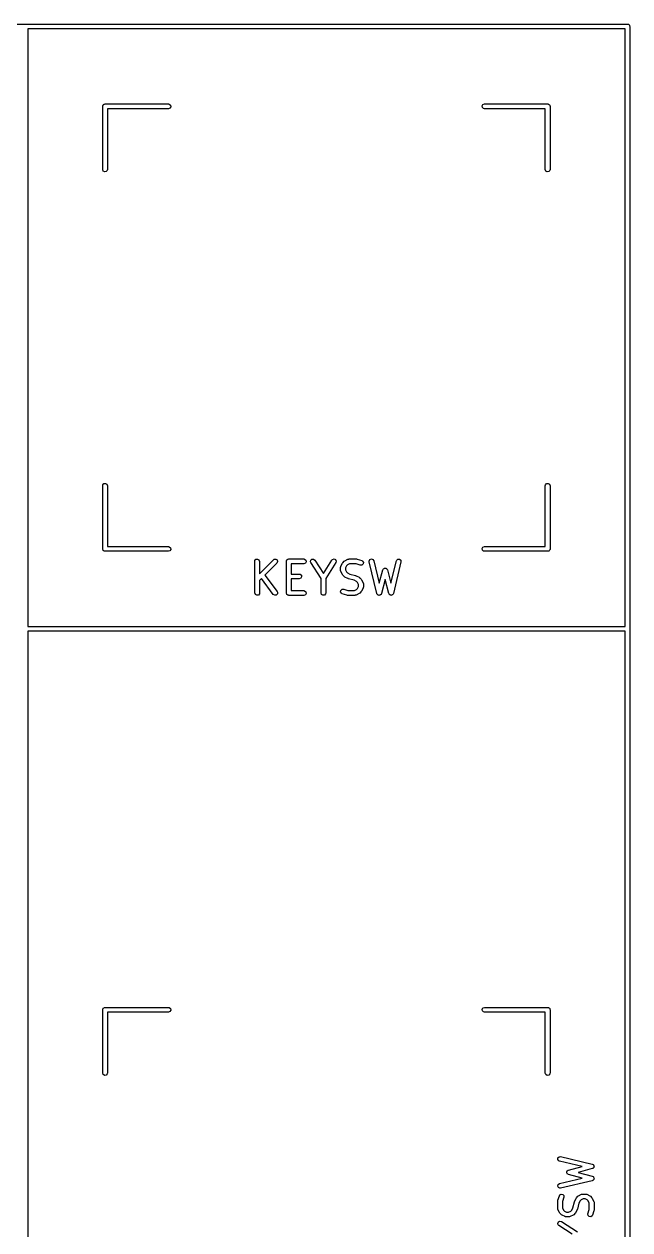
# Model space of a CAD drawing. Extents: x 382 to 810, y -162 to 0.
# Drawn here: x 438.91 to 458.07, y -102.29 to -64.15 of the extents above; entities that cross this region are included whole.
import ezdxf

# ---------------------------------------------------------------- set-up
doc = ezdxf.new("R2010")
doc.units = 0
doc.layers.add('BLACK', color=7, linetype='CONTINUOUS')

msp = doc.modelspace()

# ---------------------------------------------------------------- linework, layer by layer
at = {"layer": 'BLACK', "linetype": 'CONTINUOUS'}
for p, q in [((419.893, -64.1495), (438.943, -64.1495)), ((438.943, -64.1495), (457.993, -64.1495)), ((439.018, -64.2995), (439.018, -83.1995)), ((457.918, -64.2995), (439.018, -64.2995)), ((457.918, -83.1995), (457.918, -64.2995)), ((457.993, -64.1495), (458.003, -64.1512)), ((458.003, -64.1512), (458.006, -64.1506)), ((458.006, -64.1506), (458.009, -64.1523)), ((458.009, -64.1523), (458.019, -64.154)), ((458.019, -64.154), (458.034, -64.1665)), ((458.034, -64.1665), (458.05, -64.1763)), ((458.05, -64.1763), (458.053, -64.1826)), ((458.053, -64.1826), (458.058, -64.187)), ((458.058, -64.187), (458.061, -64.2062)), ((458.061, -64.2062), (458.068, -64.2245)), ((458.068, -64.2245), (458.068, -83.2745)), ((441.393, -66.7495), (441.395, -66.7397)), ((441.394, -66.7365), (441.396, -66.7336)), ((441.395, -66.7397), (441.394, -66.7365)), ((441.396, -66.7336), (441.398, -66.7238)), ((441.398, -66.7238), (441.41, -66.7089)), ((441.41, -66.7089), (441.42, -66.692)), ((441.42, -66.692), (441.426, -66.6897)), ((441.426, -66.6897), (441.43, -66.6845)), ((441.43, -66.6845), (441.45, -66.6812)), ((441.45, -66.6812), (441.468, -66.6745)), ((441.468, -66.6745), (443.468, -66.6745)), ((443.468, -66.6745), (443.494, -66.679)), ((443.494, -66.679), (443.533, -66.712)), ((443.533, -66.712), (443.542, -66.7625)), ((453.394, -66.7365), (453.42, -66.692)), ((453.403, -66.787), (453.394, -66.7365)), ((453.42, -66.692), (453.468, -66.6745)), ((453.468, -66.6745), (455.468, -66.6745)), ((455.468, -66.6745), (455.478, -66.6762)), ((455.478, -66.6762), (455.481, -66.6756)), ((455.481, -66.6756), (455.484, -66.6773)), ((455.484, -66.6773), (455.494, -66.679)), ((455.494, -66.679), (455.509, -66.6915)), ((455.509, -66.6915), (455.525, -66.7013)), ((455.525, -66.7013), (455.528, -66.7076)), ((455.528, -66.7076), (455.533, -66.712)), ((455.533, -66.712), (455.536, -66.7312)), ((455.536, -66.7312), (455.543, -66.7495)), ((441.393, -68.7495), (441.393, -66.7495)), ((443.468, -66.8245), (441.543, -66.8245)), ((441.543, -66.8245), (441.543, -68.7495)), ((443.516, -66.8069), (443.468, -66.8245)), ((443.542, -66.7625), (443.516, -66.8069)), ((453.442, -66.82), (453.403, -66.787)), ((453.468, -66.8245), (453.442, -66.82)), ((455.393, -66.8245), (453.468, -66.8245)), ((455.393, -68.7495), (455.393, -66.8245)), ((455.543, -66.7495), (455.543, -68.7495)), ((441.411, -68.7977), (441.393, -68.7495)), ((441.455, -68.8234), (441.411, -68.7977)), ((441.505, -68.8144), (441.455, -68.8234)), ((441.538, -68.7751), (441.505, -68.8144)), ((441.543, -68.7495), (441.538, -68.7751)), ((455.411, -68.7977), (455.393, -68.7495)), ((455.455, -68.8234), (455.411, -68.7977)), ((455.505, -68.8144), (455.455, -68.8234)), ((455.538, -68.7751), (455.505, -68.8144)), ((455.543, -68.7495), (455.538, -68.7751)), ((441.393, -78.7495), (441.398, -78.7238)), ((441.393, -80.7495), (441.393, -78.7495)), ((441.398, -78.7238), (441.43, -78.6845)), ((441.43, -78.6845), (441.481, -78.6756)), ((441.481, -78.6756), (441.525, -78.7013)), ((441.525, -78.7013), (441.543, -78.7495)), ((441.543, -78.7495), (441.543, -80.6745)), ((455.393, -78.7495), (455.398, -78.7238)), ((455.393, -80.6745), (455.393, -78.7495)), ((455.398, -78.7238), (455.43, -78.6845)), ((455.43, -78.6845), (455.481, -78.6756)), ((455.481, -78.6756), (455.525, -78.7013)), ((455.525, -78.7013), (455.543, -78.7495)), ((455.543, -78.7495), (455.543, -80.7495)), ((441.4, -80.7678), (441.393, -80.7495)), ((441.403, -80.787), (441.4, -80.7678)), ((441.408, -80.7913), (441.403, -80.787)), ((441.411, -80.7977), (441.408, -80.7913)), ((441.427, -80.8074), (441.411, -80.7977)), ((441.442, -80.82), (441.427, -80.8074)), ((441.452, -80.8217), (441.442, -80.82)), ((441.455, -80.8234), (441.452, -80.8217)), ((441.458, -80.8228), (441.455, -80.8234)), ((441.468, -80.8245), (441.458, -80.8228)), ((443.468, -80.8245), (441.468, -80.8245)), ((441.543, -80.6745), (443.468, -80.6745)), ((443.468, -80.6745), (443.494, -80.679)), ((443.516, -80.8069), (443.468, -80.8245)), ((443.494, -80.679), (443.533, -80.712)), ((443.542, -80.7625), (443.516, -80.8069)), ((443.533, -80.712), (443.542, -80.7625)), ((453.394, -80.7365), (453.42, -80.692)), ((453.403, -80.787), (453.394, -80.7365)), ((453.442, -80.82), (453.403, -80.787)), ((453.42, -80.692), (453.468, -80.6745)), ((453.468, -80.8245), (453.442, -80.82)), ((453.468, -80.6745), (455.393, -80.6745)), ((455.468, -80.8245), (453.468, -80.8245)), ((455.486, -80.8178), (455.468, -80.8245)), ((455.505, -80.8144), (455.486, -80.8178)), ((455.51, -80.8093), (455.505, -80.8144)), ((455.516, -80.8069), (455.51, -80.8093)), ((455.526, -80.7901), (455.516, -80.8069)), ((455.538, -80.7751), (455.526, -80.7901)), ((455.54, -80.7654), (455.538, -80.7751)), ((455.542, -80.7625), (455.54, -80.7654)), ((455.543, -80.7495), (455.541, -80.7592)), ((455.541, -80.7592), (455.542, -80.7625)), ((446.203, -81.1418), (446.207, -81.1162)), ((446.203, -82.1418), (446.203, -81.1418)), ((446.207, -81.1162), (446.24, -81.0769)), ((446.24, -81.0769), (446.291, -81.0679)), ((446.291, -81.0679), (446.335, -81.0936)), ((446.335, -81.0936), (446.353, -81.1418)), ((446.353, -81.5322), (446.796, -81.0888)), ((446.353, -81.1418), (446.353, -81.5322)), ((446.902, -81.1948), (446.519, -81.5774)), ((446.796, -81.0888), (446.817, -81.0738)), ((446.817, -81.0738), (446.868, -81.0694)), ((446.868, -81.0694), (446.91, -81.0988)), ((446.924, -81.1483), (446.902, -81.1948)), ((446.91, -81.0988), (446.924, -81.1483)), ((447.203, -81.1418), (447.204, -81.1321)), ((447.203, -82.1418), (447.203, -81.1418)), ((447.204, -81.1288), (447.205, -81.1259)), ((447.204, -81.1321), (447.204, -81.1288)), ((447.205, -81.1259), (447.207, -81.1162)), ((447.207, -81.1162), (447.22, -81.1012)), ((447.22, -81.1012), (447.229, -81.0844)), ((447.229, -81.0844), (447.236, -81.082)), ((447.236, -81.082), (447.24, -81.0769)), ((447.24, -81.0769), (447.259, -81.0735)), ((447.259, -81.0735), (447.278, -81.0668)), ((447.278, -81.0668), (447.754, -81.0668)), ((447.754, -81.2168), (447.353, -81.2168)), ((447.353, -81.2168), (447.353, -81.543)), ((447.754, -81.0668), (447.779, -81.0713)), ((447.802, -81.1993), (447.754, -81.2168)), ((447.779, -81.0713), (447.819, -81.1043)), ((447.828, -81.1548), (447.802, -81.1993)), ((447.819, -81.1043), (447.828, -81.1548)), ((447.966, -81.158), (447.973, -81.1071)), ((447.976, -81.1821), (447.966, -81.158)), ((447.973, -81.1071), (448.011, -81.0725)), ((448.298, -81.6875), (447.976, -81.1821)), ((448.011, -81.0725), (448.062, -81.0703)), ((448.062, -81.0703), (448.103, -81.1015)), ((448.103, -81.1015), (448.373, -81.5259)), ((448.373, -81.5259), (448.643, -81.1015)), ((448.769, -81.1821), (448.448, -81.6875)), ((448.643, -81.1015), (448.66, -81.0823)), ((448.66, -81.0823), (448.709, -81.0669)), ((448.709, -81.0669), (448.757, -81.0865)), ((448.757, -81.0865), (448.78, -81.132)), ((448.78, -81.132), (448.769, -81.1821)), ((448.925, -81.2987), (448.972, -81.2035)), ((448.972, -81.2035), (448.986, -81.1855)), ((448.986, -81.184), (449.034, -81.1364)), ((448.986, -81.1855), (448.986, -81.184)), ((449.034, -81.1364), (449.052, -81.1235)), ((449.052, -81.1235), (449.053, -81.1223)), ((449.053, -81.1223), (449.149, -81.0747)), ((449.2, -81.2168), (449.131, -81.2511)), ((449.149, -81.0747), (449.174, -81.0673)), ((449.174, -81.0673), (449.178, -81.0683)), ((449.178, -81.0683), (449.182, -81.0668)), ((449.182, -81.0668), (449.42, -81.0668)), ((449.408, -81.2168), (449.2, -81.2168)), ((449.54, -81.2606), (449.408, -81.2168)), ((449.42, -81.0668), (449.442, -81.0707)), ((449.442, -81.0707), (449.444, -81.0707)), ((449.444, -81.0707), (449.587, -81.1183)), ((449.587, -81.1183), (449.61, -81.1307)), ((449.629, -81.2251), (449.591, -81.2592)), ((449.61, -81.1307), (449.637, -81.1744)), ((449.637, -81.1744), (449.629, -81.2251)), ((449.822, -81.1332), (449.845, -81.0873)), ((449.824, -81.1592), (449.822, -81.1332)), ((450.062, -82.1592), (449.824, -81.1592)), ((449.845, -81.0873), (449.892, -81.0669)), ((449.892, -81.0669), (449.941, -81.0816)), ((449.941, -81.0816), (449.97, -81.1244)), ((449.97, -81.1244), (450.139, -81.8353)), ((450.511, -81.8353), (450.681, -81.1244)), ((450.827, -81.1592), (450.589, -82.1592)), ((450.681, -81.1244), (450.691, -81.1005)), ((450.691, -81.1005), (450.732, -81.0699)), ((450.732, -81.0699), (450.783, -81.073)), ((450.783, -81.073), (450.821, -81.1082)), ((450.821, -81.1082), (450.827, -81.1592)), ((446.519, -81.5774), (446.909, -82.0968)), ((447.353, -81.543), (447.611, -81.543)), ((447.611, -81.543), (447.637, -81.5475)), ((447.637, -81.5475), (447.676, -81.5805)), ((447.676, -81.5805), (447.685, -81.631)), ((448.917, -81.3323), (448.921, -81.3066)), ((448.917, -81.4275), (448.917, -81.3323)), ((448.918, -81.4317), (448.917, -81.4275)), ((448.917, -81.4361), (448.918, -81.4317)), ((448.925, -81.4611), (448.917, -81.4361)), ((448.921, -81.3066), (448.924, -81.3032)), ((448.924, -81.3032), (448.925, -81.2987)), ((448.972, -81.5563), (448.925, -81.4611)), ((448.974, -81.5574), (448.972, -81.5563)), ((448.986, -81.5758), (448.974, -81.5574)), ((449.034, -81.6234), (448.986, -81.5758)), ((449.101, -81.2815), (449.067, -81.35)), ((449.067, -81.35), (449.067, -81.4098)), ((449.067, -81.4098), (449.101, -81.4783)), ((449.131, -81.2511), (449.101, -81.2815)), ((449.101, -81.4783), (449.131, -81.5087)), ((449.131, -81.5087), (449.208, -81.5472)), ((449.208, -81.5472), (449.391, -81.5929)), ((449.391, -81.5929), (449.403, -81.5981)), ((449.403, -81.5981), (449.406, -81.5985)), ((449.406, -81.5985), (449.502, -81.6462)), ((449.591, -81.2592), (449.54, -81.2606)), ((450.139, -81.8353), (450.253, -81.4082)), ((450.253, -81.4082), (450.264, -81.3846)), ((450.264, -81.3846), (450.269, -81.3806)), ((450.269, -81.3806), (450.272, -81.3744)), ((450.272, -81.3744), (450.29, -81.3662)), ((450.29, -81.3662), (450.306, -81.3551)), ((450.306, -81.3551), (450.312, -81.3557)), ((450.312, -81.3557), (450.319, -81.3528)), ((450.319, -81.3528), (450.337, -81.3578)), ((450.337, -81.3578), (450.357, -81.3595)), ((450.357, -81.3595), (450.362, -81.3644)), ((450.362, -81.3644), (450.368, -81.3661)), ((450.368, -81.3661), (450.379, -81.382)), ((450.379, -81.382), (450.393, -81.3957)), ((450.393, -81.3957), (450.394, -81.4026)), ((450.394, -81.4026), (450.398, -81.4082)), ((450.398, -81.4082), (450.511, -81.8353)), ((446.412, -81.6846), (446.353, -81.7443)), ((446.353, -81.7443), (446.353, -82.1418)), ((446.789, -82.1868), (446.412, -81.6846)), ((447.611, -81.693), (447.353, -81.693)), ((447.353, -81.693), (447.353, -82.0668)), ((447.659, -81.6755), (447.611, -81.693)), ((447.685, -81.631), (447.659, -81.6755)), ((448.298, -82.1418), (448.298, -81.6875)), ((448.448, -81.6875), (448.448, -82.1418)), ((449.035, -81.6241), (449.034, -81.6234)), ((449.053, -81.6375), (449.035, -81.6241)), ((449.149, -81.6851), (449.053, -81.6375)), ((449.152, -81.6855), (449.149, -81.6851)), ((449.164, -81.6908), (449.152, -81.6855)), ((449.347, -81.7364), (449.164, -81.6908)), ((449.424, -81.7749), (449.347, -81.7364)), ((449.454, -81.8053), (449.424, -81.7749)), ((449.488, -81.8738), (449.454, -81.8053)), ((449.454, -82.0021), (449.488, -81.9336)), ((449.488, -81.9336), (449.488, -81.8738)), ((449.502, -81.6462), (449.52, -81.6595)), ((449.52, -81.6595), (449.521, -81.6602)), ((449.521, -81.6602), (449.569, -81.7078)), ((449.569, -81.7078), (449.582, -81.7262)), ((449.582, -81.7262), (449.583, -81.7273)), ((449.583, -81.7273), (449.63, -81.8226)), ((449.63, -81.9849), (449.583, -82.0801)), ((449.63, -81.8226), (449.638, -81.8475)), ((449.631, -81.9804), (449.63, -81.9849)), ((449.634, -81.977), (449.631, -81.9804)), ((449.638, -81.9513), (449.634, -81.977)), ((449.638, -81.8475), (449.637, -81.8519)), ((449.637, -81.8519), (449.638, -81.8561)), ((449.638, -81.8561), (449.638, -81.9513)), ((450.325, -81.7186), (450.207, -82.1611)), ((450.443, -82.1611), (450.325, -81.7186)), ((446.22, -82.19), (446.203, -82.1418)), ((446.264, -82.2157), (446.22, -82.19)), ((446.315, -82.2068), (446.264, -82.2157)), ((446.348, -82.1675), (446.315, -82.2068)), ((446.353, -82.1418), (446.348, -82.1675)), ((446.832, -82.2148), (446.789, -82.1868)), ((446.883, -82.2087), (446.832, -82.2148)), ((446.918, -82.1713), (446.883, -82.2087)), ((446.909, -82.0968), (446.921, -82.12)), ((446.921, -82.12), (446.918, -82.1713)), ((447.209, -82.1601), (447.203, -82.1418)), ((447.213, -82.1793), (447.209, -82.1601)), ((447.218, -82.1837), (447.213, -82.1793)), ((447.22, -82.19), (447.218, -82.1837)), ((447.237, -82.1998), (447.22, -82.19)), ((447.252, -82.2123), (447.237, -82.1998)), ((447.262, -82.214), (447.252, -82.2123)), ((447.264, -82.2157), (447.262, -82.214)), ((447.268, -82.2151), (447.264, -82.2157)), ((447.278, -82.2168), (447.268, -82.2151)), ((447.754, -82.2168), (447.278, -82.2168)), ((447.353, -82.0668), (447.754, -82.0668)), ((447.754, -82.0668), (447.779, -82.0713)), ((447.802, -82.1993), (447.754, -82.2168)), ((447.779, -82.0713), (447.819, -82.1043)), ((447.828, -82.1548), (447.802, -82.1993)), ((447.819, -82.1043), (447.828, -82.1548)), ((448.315, -82.19), (448.298, -82.1418)), ((448.36, -82.2157), (448.315, -82.19)), ((448.41, -82.2068), (448.36, -82.2157)), ((448.443, -82.1675), (448.41, -82.2068)), ((448.448, -82.1418), (448.443, -82.1675)), ((448.918, -82.1092), (448.926, -82.0585)), ((448.945, -82.1529), (448.918, -82.1092)), ((448.926, -82.0585), (448.964, -82.0244)), ((448.968, -82.1653), (448.945, -82.1529)), ((448.964, -82.0244), (449.016, -82.023)), ((449.111, -82.213), (448.968, -82.1653)), ((449.016, -82.023), (449.147, -82.0668)), ((449.113, -82.2129), (449.111, -82.213)), ((449.135, -82.2168), (449.113, -82.2129)), ((449.373, -82.2168), (449.135, -82.2168)), ((449.147, -82.0668), (449.355, -82.0668)), ((449.355, -82.0668), (449.424, -82.0326)), ((449.377, -82.2153), (449.373, -82.2168)), ((449.381, -82.2163), (449.377, -82.2153)), ((449.406, -82.2089), (449.381, -82.2163)), ((449.502, -82.1613), (449.406, -82.2089)), ((449.424, -82.0326), (449.454, -82.0021)), ((449.503, -82.1601), (449.502, -82.1613)), ((449.521, -82.1472), (449.503, -82.1601)), ((449.569, -82.0996), (449.521, -82.1472)), ((449.583, -82.0801), (449.569, -82.0981)), ((449.569, -82.0981), (449.569, -82.0996)), ((450.066, -82.1657), (450.062, -82.1592)), ((450.067, -82.1736), (450.066, -82.1657)), ((450.08, -82.1866), (450.067, -82.1736)), ((450.09, -82.202), (450.08, -82.1866)), ((450.097, -82.2043), (450.09, -82.202)), ((450.103, -82.2098), (450.097, -82.2043)), ((450.121, -82.2114), (450.103, -82.2098)), ((450.139, -82.2167), (450.121, -82.2114)), ((450.146, -82.2136), (450.139, -82.2167)), ((450.154, -82.2142), (450.146, -82.2136)), ((450.169, -82.2036), (450.154, -82.2142)), ((450.186, -82.1963), (450.169, -82.2036)), ((450.19, -82.1893), (450.186, -82.1963)), ((450.196, -82.1848), (450.19, -82.1893)), ((450.207, -82.1611), (450.196, -82.1848)), ((450.448, -82.1676), (450.443, -82.1611)), ((450.449, -82.1754), (450.448, -82.1676)), ((450.462, -82.1881), (450.449, -82.1754)), ((450.473, -82.2032), (450.462, -82.1881)), ((450.48, -82.2052), (450.473, -82.2032)), ((450.486, -82.2106), (450.48, -82.2052)), ((450.504, -82.2117), (450.486, -82.2106)), ((450.522, -82.2165), (450.504, -82.2117)), ((450.529, -82.2132), (450.522, -82.2165)), ((450.537, -82.2137), (450.529, -82.2132)), ((450.552, -82.2027), (450.537, -82.2137)), ((450.569, -82.1949), (450.552, -82.2027)), ((450.572, -82.1878), (450.569, -82.1949)), ((450.578, -82.1831), (450.572, -82.1878)), ((450.589, -82.1592), (450.578, -82.1831)), ((439.018, -83.1995), (457.918, -83.1995)), ((439.018, -83.3495), (439.018, -121.299)), ((457.918, -83.3495), (439.018, -83.3495)), ((457.918, -121.299), (457.918, -83.3495)), ((458.068, -83.2745), (458.068, -121.374)), ((441.393, -95.3245), (441.395, -95.3147)), ((441.393, -97.3245), (441.393, -95.3245)), ((441.394, -95.3115), (441.396, -95.3086)), ((441.395, -95.3147), (441.394, -95.3115)), ((441.396, -95.3086), (441.398, -95.2988)), ((441.398, -95.2988), (441.41, -95.2839)), ((441.41, -95.2839), (441.42, -95.267)), ((441.42, -95.267), (441.426, -95.2647)), ((441.426, -95.2647), (441.43, -95.2595)), ((441.43, -95.2595), (441.45, -95.2562)), ((441.45, -95.2562), (441.468, -95.2495)), ((441.468, -95.2495), (443.468, -95.2495)), ((443.468, -95.2495), (443.494, -95.254)), ((443.494, -95.254), (443.533, -95.287)), ((443.542, -95.3375), (443.516, -95.3819)), ((443.533, -95.287), (443.542, -95.3375)), ((453.394, -95.3115), (453.42, -95.267)), ((453.403, -95.362), (453.394, -95.3115)), ((453.42, -95.267), (453.468, -95.2495)), ((453.468, -95.2495), (455.468, -95.2495)), ((455.468, -95.2495), (455.478, -95.2512)), ((455.478, -95.2512), (455.481, -95.2506)), ((455.481, -95.2506), (455.484, -95.2523)), ((455.484, -95.2523), (455.494, -95.254)), ((455.494, -95.254), (455.509, -95.2665)), ((455.509, -95.2665), (455.525, -95.2763)), ((455.525, -95.2763), (455.528, -95.2826)), ((455.528, -95.2826), (455.533, -95.287)), ((455.533, -95.287), (455.536, -95.3062)), ((455.536, -95.3062), (455.543, -95.3245)), ((455.543, -95.3245), (455.543, -97.3245)), ((443.468, -95.3995), (441.543, -95.3995)), ((441.543, -95.3995), (441.543, -97.3245)), ((443.516, -95.3819), (443.468, -95.3995)), ((453.442, -95.395), (453.403, -95.362)), ((453.468, -95.3995), (453.442, -95.395)), ((455.393, -95.3995), (453.468, -95.3995)), ((455.393, -97.3245), (455.393, -95.3995)), ((441.411, -97.3727), (441.393, -97.3245)), ((441.455, -97.3984), (441.411, -97.3727)), ((441.505, -97.3894), (441.455, -97.3984)), ((441.538, -97.3501), (441.505, -97.3894)), ((441.543, -97.3245), (441.538, -97.3501)), ((455.411, -97.3727), (455.393, -97.3245)), ((455.455, -97.3984), (455.411, -97.3727)), ((455.505, -97.3894), (455.455, -97.3984)), ((455.538, -97.3501), (455.505, -97.3894)), ((455.543, -97.3245), (455.538, -97.3501)), ((455.788, -100.06), (455.791, -100.009)), ((455.819, -100.101), (455.788, -100.06)), ((455.791, -100.009), (455.827, -99.9717)), ((455.843, -100.112), (455.819, -100.101)), ((455.827, -99.9717), (455.878, -99.9658)), ((456.554, -100.281), (455.843, -100.112)), ((455.878, -99.9658), (456.878, -100.204)), ((456.127, -100.395), (456.554, -100.281)), ((456.878, -100.204), (456.902, -100.214)), ((456.902, -100.214), (456.906, -100.221)), ((456.906, -100.221), (456.913, -100.224)), ((456.913, -100.224), (456.921, -100.241)), ((456.921, -100.241), (456.932, -100.255)), ((456.93, -100.288), (456.929, -100.307)), ((456.935, -100.27), (456.93, -100.288)), ((456.932, -100.255), (456.932, -100.263)), ((456.932, -100.263), (456.935, -100.27)), ((455.843, -100.823), (456.554, -100.654)), ((456.071, -100.474), (456.076, -100.455)), ((456.074, -100.48), (456.071, -100.474)), ((456.074, -100.487), (456.074, -100.48)), ((456.085, -100.503), (456.074, -100.487)), ((456.076, -100.455), (456.078, -100.436)), ((456.078, -100.436), (456.083, -100.431)), ((456.083, -100.431), (456.085, -100.424)), ((456.085, -100.424), (456.101, -100.413)), ((456.093, -100.52), (456.085, -100.503)), ((456.099, -100.523), (456.093, -100.52)), ((456.103, -100.529), (456.099, -100.523)), ((456.101, -100.413), (456.114, -100.399)), ((456.127, -100.54), (456.103, -100.529)), ((456.114, -100.399), (456.121, -100.399)), ((456.121, -100.399), (456.127, -100.395)), ((456.554, -100.654), (456.127, -100.54)), ((456.88, -100.349), (456.437, -100.467)), ((456.437, -100.467), (456.88, -100.585)), ((456.886, -100.345), (456.88, -100.349)), ((456.88, -100.585), (456.903, -100.596)), ((456.894, -100.344), (456.886, -100.345)), ((456.907, -100.331), (456.894, -100.344)), ((456.903, -100.596), (456.908, -100.603)), ((456.922, -100.32), (456.907, -100.331)), ((456.908, -100.603), (456.915, -100.606)), ((456.915, -100.606), (456.922, -100.623)), ((456.924, -100.312), (456.922, -100.32)), ((456.922, -100.623), (456.933, -100.638)), ((456.929, -100.307), (456.924, -100.312)), ((456.93, -100.671), (456.928, -100.689)), ((456.935, -100.653), (456.93, -100.671)), ((456.933, -100.638), (456.932, -100.646)), ((456.932, -100.646), (456.935, -100.653)), ((455.785, -100.9), (455.8, -100.851)), ((455.806, -100.947), (455.785, -100.9)), ((455.8, -100.851), (455.843, -100.823)), ((455.852, -100.97), (455.806, -100.947)), ((455.878, -100.969), (455.852, -100.97)), ((456.878, -100.731), (455.878, -100.969)), ((456.884, -100.726), (456.878, -100.731)), ((456.892, -100.726), (456.884, -100.726)), ((456.905, -100.713), (456.892, -100.726)), ((456.921, -100.703), (456.905, -100.713)), ((456.923, -100.695), (456.921, -100.703)), ((456.928, -100.689), (456.923, -100.695)), ((455.785, -101.372), (455.789, -101.35)), ((455.785, -101.61), (455.785, -101.372)), ((455.789, -101.348), (455.837, -101.206)), ((455.789, -101.35), (455.789, -101.348)), ((455.837, -101.206), (455.849, -101.183)), ((455.849, -101.183), (455.893, -101.156)), ((455.893, -101.156), (455.944, -101.163)), ((455.979, -101.253), (455.935, -101.384)), ((455.935, -101.384), (455.935, -101.592)), ((455.944, -101.163), (455.978, -101.202)), ((455.978, -101.202), (455.979, -101.253)), ((456.266, -101.584), (456.311, -101.402)), ((456.311, -101.402), (456.317, -101.39)), ((456.317, -101.386), (456.365, -101.291)), ((456.317, -101.39), (456.317, -101.386)), ((456.365, -101.291), (456.378, -101.273)), ((456.378, -101.273), (456.379, -101.271)), ((456.379, -101.271), (456.426, -101.224)), ((456.426, -101.224), (456.445, -101.211)), ((456.445, -101.211), (456.446, -101.21)), ((456.446, -101.21), (456.541, -101.162)), ((456.493, -101.369), (456.455, -101.446)), ((456.524, -101.339), (456.493, -101.369)), ((456.592, -101.304), (456.524, -101.339)), ((456.541, -101.162), (456.566, -101.155)), ((456.566, -101.155), (456.57, -101.156)), ((456.57, -101.156), (456.575, -101.154)), ((456.575, -101.154), (456.67, -101.154)), ((456.652, -101.304), (456.592, -101.304)), ((456.721, -101.339), (456.652, -101.304)), ((456.67, -101.154), (456.695, -101.159)), ((456.695, -101.159), (456.699, -101.162)), ((456.699, -101.162), (456.703, -101.162)), ((456.703, -101.162), (456.799, -101.21)), ((456.751, -101.369), (456.721, -101.339)), ((456.785, -101.437), (456.751, -101.369)), ((456.785, -101.646), (456.785, -101.437)), ((456.799, -101.21), (456.817, -101.223)), ((456.817, -101.223), (456.818, -101.224)), ((456.818, -101.224), (456.866, -101.271)), ((456.866, -101.271), (456.879, -101.29)), ((456.879, -101.29), (456.88, -101.291)), ((456.88, -101.291), (456.927, -101.386)), ((456.927, -101.386), (456.935, -101.411)), ((456.935, -101.411), (456.934, -101.416)), ((456.934, -101.416), (456.935, -101.42)), ((456.935, -101.42), (456.935, -101.658)), ((455.787, -101.614), (455.785, -101.61)), ((455.786, -101.619), (455.787, -101.614)), ((455.793, -101.644), (455.786, -101.619)), ((455.841, -101.739), (455.793, -101.644)), ((455.842, -101.74), (455.841, -101.739)), ((455.855, -101.758), (455.842, -101.74)), ((455.903, -101.806), (455.855, -101.758)), ((455.904, -101.807), (455.903, -101.806)), ((455.922, -101.82), (455.904, -101.807)), ((456.017, -101.868), (455.922, -101.82)), ((455.935, -101.592), (455.97, -101.661)), ((455.97, -101.661), (456, -101.691)), ((456, -101.691), (456.068, -101.726)), ((456.068, -101.726), (456.128, -101.726)), ((456.128, -101.726), (456.197, -101.691)), ((456.275, -101.82), (456.18, -101.868)), ((456.197, -101.691), (456.227, -101.661)), ((456.227, -101.661), (456.266, -101.584)), ((456.276, -101.819), (456.275, -101.82)), ((456.294, -101.806), (456.276, -101.819)), ((456.342, -101.758), (456.294, -101.806)), ((456.343, -101.757), (456.342, -101.758)), ((456.356, -101.739), (456.343, -101.757)), ((456.404, -101.644), (456.356, -101.739)), ((456.409, -101.628), (456.404, -101.64)), ((456.404, -101.64), (456.404, -101.644)), ((456.455, -101.446), (456.409, -101.628)), ((456.742, -101.777), (456.785, -101.646)), ((456.743, -101.828), (456.742, -101.777)), ((456.884, -101.824), (456.871, -101.847)), ((456.931, -101.682), (456.884, -101.824)), ((456.935, -101.658), (456.931, -101.68)), ((456.931, -101.68), (456.931, -101.682)), ((455.785, -102.083), (455.805, -102.036)), ((455.801, -102.132), (455.785, -102.083)), ((455.82, -102.15), (455.801, -102.132)), ((455.805, -102.036), (455.85, -102.012)), ((456.244, -102.42), (455.82, -102.15)), ((455.85, -102.012), (455.901, -102.023)), ((455.901, -102.023), (456.406, -102.345)), ((456.022, -101.868), (456.017, -101.868)), ((456.025, -101.871), (456.022, -101.868)), ((456.051, -101.876), (456.025, -101.871)), ((456.146, -101.876), (456.051, -101.876)), ((456.15, -101.874), (456.146, -101.876)), ((456.155, -101.875), (456.15, -101.874)), ((456.18, -101.868), (456.155, -101.875)), ((456.777, -101.867), (456.743, -101.828)), ((456.828, -101.874), (456.777, -101.867)), ((456.871, -101.847), (456.828, -101.874))]:
    msp.add_line(p, q, dxfattribs=at)

doc.saveas('drawing.dxf')
